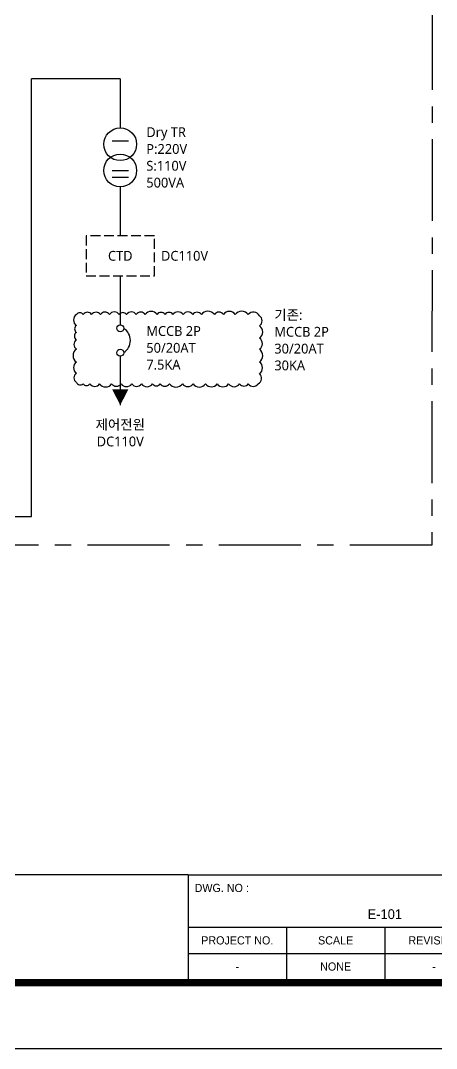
# Model space of a CAD drawing. Header units: millimetres. Extents: x 10297564 to 11610295, y -9287743 to -8409454.
# Drawn here: x 10430157 to 10442837, y -8795210 to -8763826 of the extents above; entities that cross this region are included whole.
import ezdxf
from ezdxf.enums import TextEntityAlignment as Align
from ezdxf.lldxf.tags import DXFTag

# ---------------------------------------------------------------- set-up
doc = ezdxf.new("R2010")
doc.units = ezdxf.units.MM
doc.header["$LTSCALE"] = 100
doc.linetypes.add('CENTERX2', pattern=[4, 2.5, -0.5, 0.5, -0.5])
doc.linetypes.add('LH2', pattern=[2.75, 2, -0.75])
for name, color, linetype in [('1', 1, 'CENTER2'), ('_도곽_마크', 7, 'Continuous'), ('BOX', 7, 'Continuous'), ('BOX_Def', 8, 'Continuous'), ('E-PANL', 1, 'Continuous'), ('E-TEXT', 7, 'Continuous'), ('간선', 7, 'Continuous')]:
    doc.layers.add(name, color=color, linetype=linetype)
doc.layers.add('250725 수정사항', color=21, linetype='Continuous', plot=False)
doc.layers.add('DIJ1-TEXT', color=7, linetype='Continuous', lineweight=5)
doc.layers.add('TITLE', color=7, linetype='Continuous', lineweight=0)
doc.layers.add('solar', color=7, linetype='Continuous', true_color=0x15299e)
doc.styles.add('MG', font='malgun.ttf')
doc.styles.add('RomanS', font='Dotum.ttf')
tags = doc.linetypes.add('CENTER2', pattern=[1.125, 0.75, -0.125, 0.125, -0.125]).pattern_tags.tags
tags[10:11] = [DXFTag(74, 4), DXFTag(75, 0), DXFTag(340, '0'), DXFTag(46, 1.0), DXFTag(50, 0.0), DXFTag(44, 0.0), DXFTag(45, 0.0)]
tags[8:9] = [DXFTag(74, 4), DXFTag(75, 0), DXFTag(340, '0'), DXFTag(46, 1.0), DXFTag(50, 0.0), DXFTag(44, 0.0), DXFTag(45, 0.0)]
tags[6:7] = [DXFTag(74, 4), DXFTag(75, 0), DXFTag(340, '0'), DXFTag(46, 1.0), DXFTag(50, 0.0), DXFTag(44, 0.0), DXFTag(45, 0.0)]
tags[4:5] = [DXFTag(74, 4), DXFTag(75, 0), DXFTag(340, '0'), DXFTag(46, 1.0), DXFTag(50, 0.0), DXFTag(44, 0.0), DXFTag(45, 0.0)]

# ---------------------------------------------------------------- blocks, each defined once
blk = doc.blocks.new('A$C78AD5414')
at = {"layer": '_도곽_마크'}
for points in [[(536, 53), (400, 53)], [(536, 53), (536, 21)], [(536, 53), (656, 53)], [(536, 37), (656, 37)], [(566, 37), (566, 21)], [(596, 37), (596, 21)], [(536, 29), (656, 29)], [(40, 21), (811, 21)]]:
    blk.add_lwpolyline(points, dxfattribs=at)
at = {"layer": 'BOX', "const_width": 2}
blk.add_lwpolyline([(40, 20), (40, 574), (811, 574), (811, 20)], close=True, dxfattribs=at)
at = {"layer": 'BOX_Def'}
blk.add_lwpolyline([(0, 0), (841, 0), (841, 594), (0, 594)], close=True, dxfattribs=at)
at = {"layer": 'DIJ1-TEXT', "style": 'RomanS'}
blk.add_text('DWG. NO :', height=2.5, dxfattribs=at).set_placement((538, 49), align=Align.MIDDLE_LEFT)
for s, p in [('PROJECT NO.', (551, 33)), ('SCALE', (581, 33)), ('REVISION', (611, 33))]:
    blk.add_text(s, height=2.5, dxfattribs=at).set_placement(p, align=Align.MIDDLE)

msp = doc.modelspace()

# ---------------------------------------------------------------- linework, layer by layer
at = {"linetype": 'ByBlock'}
for p, q in [((10433196, -8765608.5), (10433196, -8767103.1)), ((10433196, -8768903.1), (10433196, -8770397.7)), ((10433196, -8771619.9), (10433196.1, -8773114.5)), ((10433196.1, -8774073.7), (10433196.1, -8775568.3))]:
    msp.add_line(p, q, dxfattribs=at)
for points in [[(10425839.6, -8778963.7), (10430484.5, -8778963.7), (10430484.5, -8765608.5)], [(10433196, -8765608.5), (10430484.5, -8765608.5)]]:
    msp.add_lwpolyline(points)
at = {"lineweight": -3, "ltscale": 0.5}
msp.add_lwpolyline([(10433196.1, -8775087.3, 493, 0, 0), (10433196.1, -8775568.3, 0, 0, 0)], format="xyseb", dxfattribs=at)
at = {"layer": '1', "linetype": 'LH2', "ltscale": 1.5}
msp.add_lwpolyline([(10434240, -8770397.7), (10432152, -8770397.7), (10432152, -8771619.9), (10434240, -8771619.9)], close=True, dxfattribs=at)
at = {"layer": '250725 수정사항'}
msp.add_lwpolyline([(10431858.8, -8772800.3, 0.5205671), (10431858.8, -8773134, 0.5205671), (10431858.8, -8773346.8, 0.5205671), (10431858.8, -8773571.1, 0.5205671), (10431858.8, -8773855.5, 0.5205671), (10431858.8, -8774254.2, 0.5205671), (10431858.8, -8774591.5, 0.5205671), (10431858.8, -8774874.1, 0.5205671), (10432060.8, -8774917.6, 0.5205671), (10432272.1, -8774917.6, 0.5205671), (10432567.7, -8774917.6, 0.5205671), (10432933, -8774917.6, 0.5205671), (10433220.7, -8774917.6, 0.5205671), (10433546.5, -8774917.6, 0.5205671), (10433841.3, -8774917.6, 0.5205671), (10434182.4, -8774917.6, 0.5205671), (10434417, -8774917.6, 0.5205671), (10434697.7, -8774917.6, 0.5205671), (10435089, -8774917.6, 0.5205671), (10435414.9, -8774917.6, 0.5205671), (10435797.2, -8774917.6, 0.5205671), (10436151.6, -8774917.6, 0.5205671), (10436499.6, -8774917.6, 0.5205671), (10436836.5, -8774917.6, 0.5205671), (10437099.8, -8774917.6, 0.5205671), (10437399.7, -8774917.6, 0.5205671), (10437442.5, -8774604.8, 0.5205671), (10437442.5, -8774252.5, 0.5205671), (10437442.5, -8773862.8, 0.5205671), (10437442.5, -8773523.9, 0.5205671), (10437442.5, -8773148.7, 0.5205671), (10437442.5, -8772838.1, 0.5205671), (10437097.3, -8772800.3, 0.5205671), (10436699.9, -8772800.3, 0.5205671), (10436342.9, -8772800.3, 0.5205671), (10436065.7, -8772800.3, 0.5205671), (10435668.7, -8772800.3, 0.5205671), (10435406.1, -8772800.3, 0.5205671), (10435113, -8772800.3, 0.5205671), (10434800, -8772800.3, 0.5205671), (10434561.2, -8772800.3, 0.5205671), (10434316.4, -8772800.3, 0.5205671), (10433957.4, -8772800.3, 0.5205671), (10433683.8, -8772800.3, 0.5205671), (10433388.7, -8772800.3, 0.5205671), (10433166.1, -8772800.3, 0.5205671), (10432864.9, -8772800.3, 0.5205671), (10432593, -8772800.3, 0.5205671), (10432322.8, -8772800.3, 0.5205671), (10432067.7, -8772800.3, 0.5205671)], format="xyb", close=True, dxfattribs=at)
at = {"layer": 'E-PANL', "linetype": 'CENTERX2', "ltscale": 10}
msp.add_lwpolyline([(10394617.9, -8755444.5), (10442703.3, -8755445.5), (10442701.3, -8779839.9), (10394617.9, -8779838.9)], close=True, dxfattribs=at)
at = {"layer": 'solar', "color": 2}
for centre in [(10433196.1, -8773221.3), (10433196.1, -8773966.8)]:
    msp.add_circle(centre, 106.8, dxfattribs=at)
msp.add_arc((10433063.2, -8773594.1), 442, 302.83489, 57.16882, dxfattribs=at)
at = {"layer": '간선', "color": 1, "ltscale": 0.55}
for points in [[(10432946, -8767503.1), (10433446, -8767503.1)], [(10432946, -8768403.1), (10433446, -8768403.1)], [(10432946, -8768603.1), (10433446, -8768603.1)]]:
    msp.add_lwpolyline(points, dxfattribs=at)
for centre in [(10433196, -8767603.1), (10433196, -8768403.1)]:
    msp.add_circle(centre, 500, dxfattribs=at)

# ---------------------------------------------------------------- block references
at = {"layer": 'TITLE', "color": 4, "xscale": 100, "yscale": 100, "zscale": 100}
msp.add_blockref('A$C78AD5414', (10381664, -8795209.7), dxfattribs=at)

# ---------------------------------------------------------------- texts
at = {"layer": '250725 수정사항', "style": 'MG'}
for s, p in [('기존:', (10437893.7, -8772815.1)), ('MCCB 2P', (10437893.7, -8773328.7)), ('30/20AT', (10437893.7, -8773842.2)), ('30KA', (10437893.7, -8774355.7))]:
    msp.add_text(s, height=300, dxfattribs=at).set_placement(p, align=Align.MIDDLE_LEFT)
at = {"layer": 'DIJ1-TEXT', "color": 2, "style": 'RomanS'}
for s, height, p in [('E-101', 300, (10441264, -8791109.7)), ('NONE', 250, (10439764, -8792709.7))]:
    msp.add_text(s, height=height, dxfattribs=at).set_placement(p, align=Align.MIDDLE)
for p in [(10436764, -8792709.7), (10442764, -8792709.7)]:
    msp.add_text('-', height=250, dxfattribs=at).set_placement(p, align=Align.MIDDLE_CENTER)
at = {"layer": 'E-TEXT', "style": 'MG'}
for s, p in [('Dry TR', (10433990.2, -8767232.8)), ('P:220V', (10433990.2, -8767746.4)), ('S:110V', (10433990.2, -8768259.9)), ('500VA', (10433990.2, -8768773.4)), ('DC110V', (10434437.6, -8771008.8)), ('MCCB 2P', (10433990.3, -8773304.3)), ('50/20AT', (10433990.3, -8773817.9)), ('7.5KA', (10433990.3, -8774331.4))]:
    msp.add_text(s, height=300, dxfattribs=at).set_placement(p, align=Align.MIDDLE_LEFT)
for s, p in [('CTD', (10433196, -8771008.8)), ('제어전원', (10433196.1, -8776163.7)), ('DC110V', (10433196.1, -8776677.3))]:
    msp.add_text(s, height=300, dxfattribs=at).set_placement(p, align=Align.MIDDLE_CENTER)

doc.saveas('drawing.dxf')
